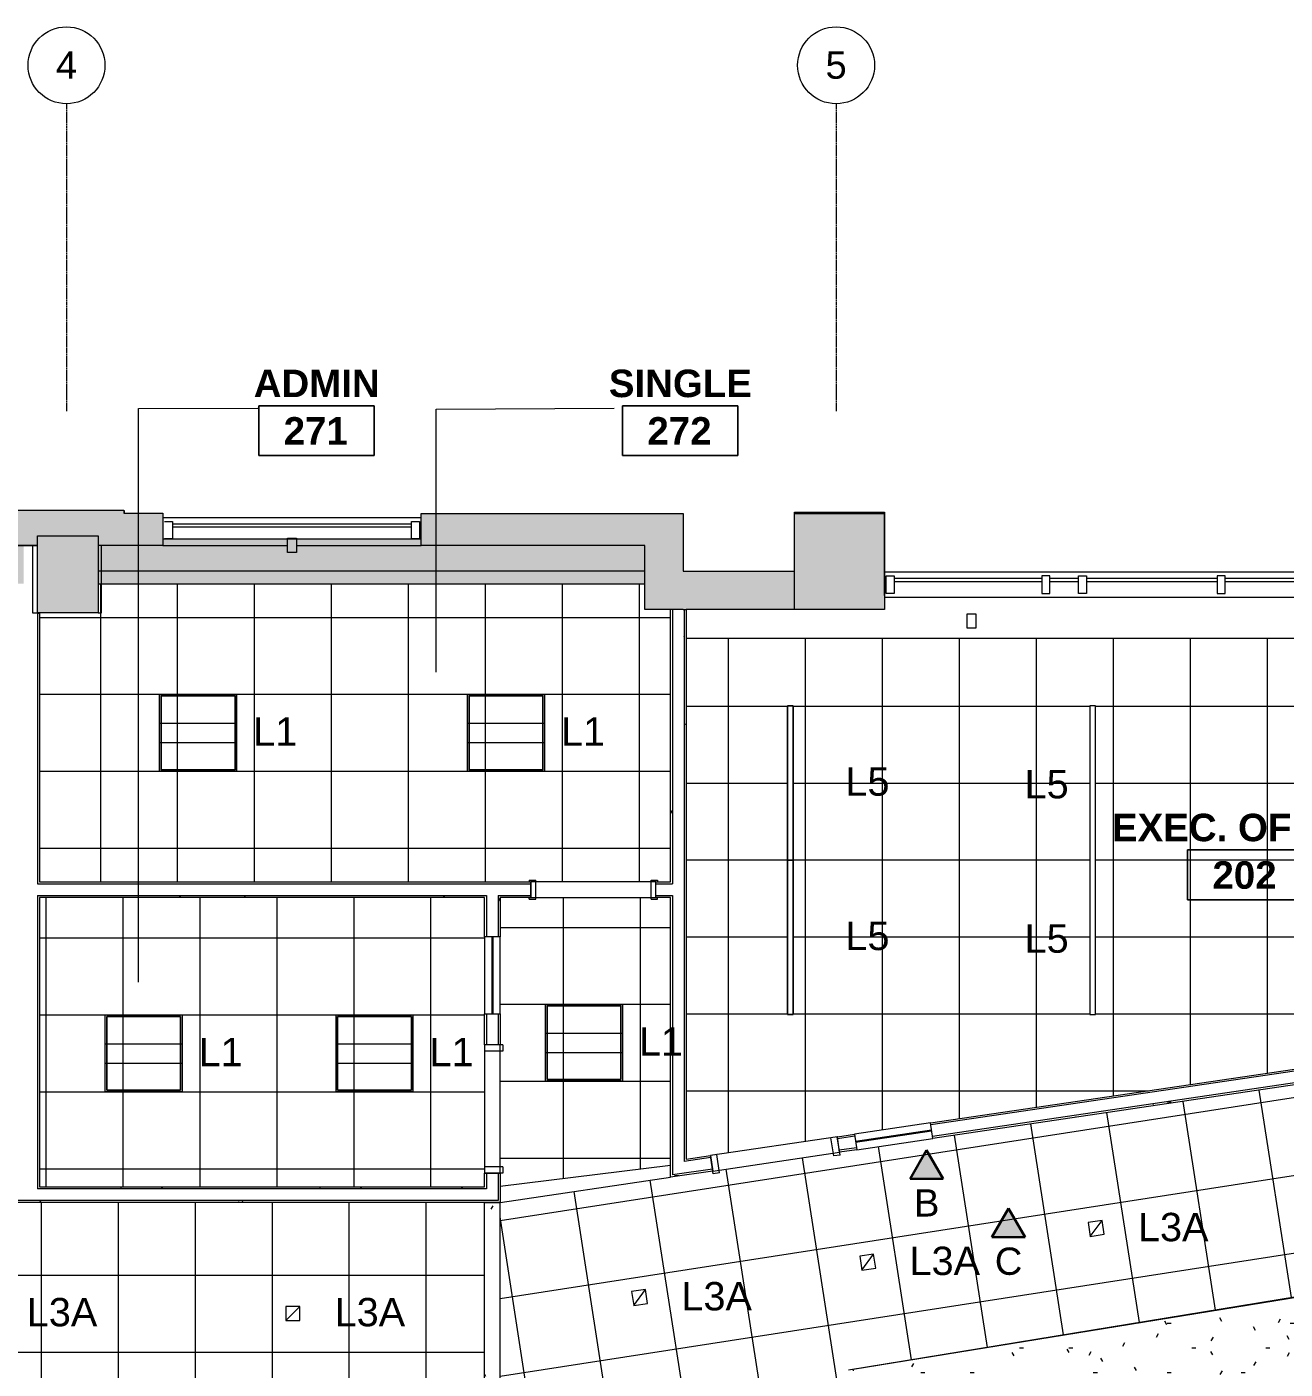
# Model space of a CAD drawing. Header units: inches. Extents: x -24 to 3083, y 122 to 13691.
# Drawn here: x 1387.8 to 1780.2, y 13272.1 to 13691 of the extents above; entities that cross this region are included whole.
import ezdxf

# ---------------------------------------------------------------- set-up
doc = ezdxf.new("R2010")
doc.units = ezdxf.units.IN
doc.header["$MEASUREMENT"] = 0
doc.linetypes.add('X2$0$Grid Line 1_2_', pattern=[0.875, 0.5, -0.125, 0.125, -0.125])
for name, color, linetype, lineweight in [('X2$0$A-ANNO-NOTE', 131, 'Continuous', 9), ('X2$0$A-AREA-IDEN', 2, 'Continuous', 9), ('X2$0$A-CLNG', 13, 'Continuous', 13), ('X2$0$A-CLNG-PATT', 13, 'Continuous', 13), ('X2$0$A-Cols-Extr', 7, 'Continuous', 9), ('X2$0$A-DETL-GENF', 92, 'Continuous', 9), ('X2$0$A-DOOR', 31, 'Continuous', 13), ('X2$0$A-DOOR-FRAM', 31, 'Continuous', 20), ('X2$0$A-GLAZ', 151, 'Continuous', 13), ('X2$0$A-WALL', 113, 'Continuous', 13), ('X2$0$A-Wall-Extr', 7, 'Continuous', 9), ('X2$0$A-WALL-PATT', 111, 'Continuous', 13), ('X2$0$E-ELEC-FIXT', 91, 'Continuous', 9), ('X2$0$E-LITE-EQPM', 33, 'Continuous', 9), ('X2$0$E-LITE-EQPM-IDEN', 33, 'Continuous', 9), ('X2$0$I-WALL', 2, 'Continuous', 9), ('X2$0$Plaza America_Tower 1_2nd Floor -REVIT_dwg', 8, 'Continuous', 9), ('X2$0$S-COLS', 52, 'Continuous', 13), ('X2$0$S-GRID', 1, 'Continuous', 9), ('X2$0$S-GRID-IDEN', 1, 'Continuous', 9)]:
    doc.layers.add(name, color=color, linetype=linetype, lineweight=lineweight)
doc.styles.add('X2$0$Arial_3', font='arial.ttf', dxfattribs={"height": 8.851796})
doc.styles.add('X2$0$Swis721 Lt BT', font='swissl.ttf', dxfattribs={"height": 8.514638})
doc.styles.add('X2$0$Swis721 Lt BT_B', font='', dxfattribs={"height": 8.583975})
doc.styles.get('X2$0$Swis721 Lt BT_B').set_extended_font_data('Swis721 Lt BT', bold=True)
pattern_1 = [(0, (0, 0), (30.72, 7.68), [1.267, -21.773, 1.267, -21.773, -122.88]), (0, (0, 0), (30.72, 7.68), [-46.08, 1.267, -44.813, 1.267, -21.773, -53.76]), (0, (0, 0), (30.72, 7.68), [-115.2, 1.267, -14.093, 1.267, -37.133]), (120, (11.52, 3.84), (-22.0110751, 22.7643004), [1.267, -21.773, 1.267, -21.773, -122.88]), (120, (11.52, 3.84), (-22.0110751, 22.7643004), [-46.08, 1.267, -44.813, 1.267, -21.773, -53.76]), (120, (11.52, 3.84), (-22.0110751, 22.7643004), [-115.2, 1.267, -14.093, 1.267, -37.133]), (240, (15.36, 19.2), (-8.7089249, -30.4443004), [1.267, -21.773, 1.267, -21.773, -122.88]), (240, (15.36, 19.2), (-8.7089249, -30.4443004), [-46.08, 1.267, -44.813, 1.267, -21.773, -53.76]), (240, (15.36, 19.2), (-8.7089249, -30.4443004), [-115.2, 1.267, -14.093, 1.267, -37.133])]
pattern_2 = [(0, (0, 0), (15.36, 3.84), [1.267, -10.253, 1.267, -10.253, -61.44]), (0, (0, 0), (15.36, 3.84), [-23.04, 1.267, -21.773, 1.267, -10.253, -26.88]), (0, (0, 0), (15.36, 3.84), [-57.6, 1.267, -6.413, 1.267, -17.933]), (120, (5.76, 1.92), (-11.00553755, 11.3821502), [1.267, -10.253, 1.267, -10.253, -61.44]), (120, (5.76, 1.92), (-11.00553755, 11.3821502), [-23.04, 1.267, -21.773, 1.267, -10.253, -26.88]), (120, (5.76, 1.92), (-11.00553755, 11.3821502), [-57.6, 1.267, -6.413, 1.267, -17.933]), (240, (7.68, 9.6), (-4.35446245, -15.2221502), [1.267, -10.253, 1.267, -10.253, -61.44]), (240, (7.68, 9.6), (-4.35446245, -15.2221502), [-23.04, 1.267, -21.773, 1.267, -10.253, -26.88]), (240, (7.68, 9.6), (-4.35446245, -15.2221502), [-57.6, 1.267, -6.413, 1.267, -17.933])]

# ---------------------------------------------------------------- blocks, each defined once
blk = doc.blocks.new('X2$0$PS - Duplex - Duplex-4172790-FIRST FLOOR')
at = {"layer": 'X2$0$E-ELEC-FIXT'}
for p, q in [((1.375, 2.25), (-1.375, 2.25)), ((-1.375, 2.25), (-1.375, -2.25)), ((1.375, -2.25), (1.375, 2.25)), ((-1.375, -2.25), (1.375, -2.25))]:
    blk.add_line(p, q, dxfattribs=at)
blk = doc.blocks.new('X2$0$Plaza America_Tower 1_2nd Floor -REVIT_dwg-5250115-FIRST FLOOR')
at = {"layer": 'X2$0$A-Cols-Extr', "color": 253, "flags": 128}
for points in [[(26331.16, 13529.17), (26331.16, 13508.11), (26332.64, 13508.11)], [(26351.64, 13508.11), (26352.64, 13508.11), (26352.64, 13529.17)]]:
    blk.add_lwpolyline(points, dxfattribs=at)
at = {"layer": 'X2$0$A-GLAZ', "color": 253, "lineweight": 9}
for p, q in [((26371.82, 13537.91), (26452.31, 13537.91)), ((26374.82, 13535.91), (26449.32, 13535.91)), ((26374.82, 13534.91), (26449.32, 13534.91)), ((26371.82, 13529.16), (26410.69, 13529.16)), ((26413.44, 13529.16), (26452.31, 13529.16)), ((26596.82, 13520.91), (26806.81, 13520.91)), ((26599.81, 13518.91), (26645.87, 13518.91)), ((26599.81, 13517.91), (26645.87, 13517.91)), ((26648.37, 13518.91), (26657.31, 13518.91)), ((26648.37, 13517.91), (26657.31, 13517.91)), ((26659.81, 13518.91), (26700.56, 13518.91)), ((26659.81, 13517.91), (26700.56, 13517.91)), ((26703.06, 13518.91), (26749.12, 13518.91)), ((26703.06, 13517.91), (26749.12, 13517.91)), ((26806.81, 13512.91), (26596.81, 13512.91))]:
    blk.add_line(p, q, dxfattribs=at)
at = {"layer": 'X2$0$A-GLAZ', "color": 253, "lineweight": 9, "flags": 128}
blk.add_lwpolyline([(26372.32, 13536.66), (26374.82, 13536.66), (26374.82, 13531.16), (26372.32, 13531.16)], dxfattribs=at)
for points in [[(26451.82, 13536.66), (26451.82, 13531.16), (26449.32, 13531.16), (26449.32, 13536.66)], [(26599.81, 13514.16), (26597.31, 13514.16), (26597.31, 13519.66), (26599.81, 13519.66)], [(26648.37, 13519.66), (26645.87, 13519.66), (26645.87, 13514.16), (26648.37, 13514.16)], [(26659.81, 13514.16), (26657.31, 13514.16), (26657.31, 13519.66), (26659.81, 13519.66)], [(26703.06, 13514.16), (26703.06, 13519.66), (26700.56, 13519.66), (26700.56, 13514.16)]]:
    blk.add_lwpolyline(points, close=True, dxfattribs=at)
at = {"layer": 'X2$0$A-Wall-Extr', "color": 253}
for p, q in [((26596.82, 13513.54), (26596.82, 13539.54)), ((26311.82, 13529.16), (26331.16, 13529.16)), ((26371.82, 13529.16), (26352.64, 13529.16)), ((26596.82, 13520.91), (26596.82, 13509.16))]:
    blk.add_line(p, q, dxfattribs=at)
at = {"layer": 'X2$0$A-Wall-Extr', "color": 253, "flags": 128}
for points in [[(26359.82, 13539.17), (26359.82, 13539.91), (26359.66, 13539.91)], [(26568.81, 13539.16), (26568.81, 13539.54), (26596.81, 13539.54), (26596.81, 13539.16)]]:
    blk.add_lwpolyline(points, dxfattribs=at)
blk = doc.blocks.new('X2$0$Frameless opening with glazing - 24_ x 96_-4909854-FIRST FLOOR')
at = {"layer": 'X2$0$A-GLAZ', "lineweight": 30}
blk.add_line((-13.5, 0.0625), (10.5, 0.0625), dxfattribs=at)
blk = doc.blocks.new('X2$0$Single Flush - OTJ_SOLIDFLUSH_ALUM-4896364-FIRST FLOOR')
at = {"layer": 'X2$0$A-DOOR-FRAM'}
for p, q in [((-20, 3.3125), (-20, -2.4375)), ((-20, 3.3125), (-18, 3.3125)), ((-18, 3.3125), (-18, -2.4375)), ((18.000004, 3.3125), (18.000004, -2.4375)), ((18.000004, 3.3125), (20.000004, 3.3125)), ((20.000004, 3.3125), (20.000004, -2.4375)), ((-20, -2.4375), (-18, -2.4375)), ((18.000004, -2.4375), (20.000004, -2.4375))]:
    blk.add_line(p, q, dxfattribs=at)
blk = doc.blocks.new('X2$0$Single Flush - OTJ_SOLIDFLUSH_ALUM-4900275-FIRST FLOOR')
at = {"layer": 'X2$0$A-DOOR-FRAM'}
for p, q in [((-20, 3.3125), (-20, -2.4375)), ((-20, 3.3125), (-18, 3.3125)), ((-18, 3.3125), (-18, -2.4375)), ((18.000004, 3.3125), (18.000004, -2.4375)), ((18.000004, 3.3125), (20.000004, 3.3125)), ((20.000004, 3.3125), (20.000004, -2.4375)), ((-20, -2.4375), (-18, -2.4375)), ((18.000004, -2.4375), (20.000004, -2.4375))]:
    blk.add_line(p, q, dxfattribs=at)
blk = doc.blocks.new('X2$0$Double Flush w-Skinny Lite - Int-N-LDMF-36_ x 84_-4914590-FIRST FLOOR')
at = {"layer": 'X2$0$A-DOOR-FRAM'}
for p, q in [((-20, 2.9375), (-18, 2.9375)), ((-20, 2.9375), (-20, 2.4375)), ((-20, 2.4375), (-19.5, 2.4375)), ((-19.5, -2.4375), (-19.5, 2.4375)), ((-18, -2.9375), (-18, 2.9375)), ((18.000004, -2.9375), (18.000004, 2.9375)), ((18.000004, 2.9375), (20.000004, 2.9375)), ((19.500004, 2.4375), (20.000004, 2.4375)), ((19.500004, -2.4375), (19.500004, 2.4375)), ((20.000004, 2.9375), (20.000004, 2.4375)), ((-20, -2.4375), (-19.5, -2.4375)), ((-20, -2.9375), (-20, -2.4375)), ((-20, -2.9375), (-18, -2.9375)), ((18.000004, -2.9375), (20.000004, -2.9375)), ((19.500004, -2.4375), (20.000004, -2.4375)), ((20.000004, -2.9375), (20.000004, -2.4375))]:
    blk.add_line(p, q, dxfattribs=at)
blk = doc.blocks.new('X2$0$Lighting-Recessed-Axis-Sculpt - SCR-B4-300-80-35-F-4-4930933-FIRST FLOOR')
at = {"layer": 'X2$0$A-DETL-GENF'}
for p, q in [((-24.085, -0.875), (-24.085, 0.875)), ((-24.085, 0.875), (24.085, 0.875)), ((24.085, 0.875), (-24.085, 0.875)), ((-24.085, 0.875), (-24.085, -0.875)), ((24.085, 0.875), (24.085, -0.875)), ((24.085, -0.875), (24.085, 0.875)), ((24.085, -0.875), (-24.085, -0.875)), ((-24.085, -0.875), (24.085, -0.875))]:
    blk.add_line(p, q, dxfattribs=at)
blk = doc.blocks.new('X2$0$L-Ceiling Light - Linear Box - 2_x2_-4960925-FIRST FLOOR')
at = {"layer": 'X2$0$E-LITE-EQPM'}
for p, q in [((-12, -12), (-12, 12)), ((-12, 12), (12, 12)), ((-12, -12), (-12, 12)), ((-12, 12), (12, 12)), ((-11.5, -11.5), (-11.5, 11.5)), ((-11.5, 11.5), (11.5, 11.5)), ((11.5, 11.5), (-11.5, 11.5)), ((-11.5, 11.5), (-11.5, -11.5)), ((11.5, 11.5), (11.5, -11.5)), ((11.5, -11.5), (11.5, 11.5)), ((12, 12), (12, -12)), ((12, 12), (12, -12)), ((-12, 3), (12, 3)), ((-12, -3), (12, -3)), ((12, -12), (-12, -12)), ((12, -12), (-12, -12)), ((11.5, -11.5), (-11.5, -11.5)), ((-11.5, -11.5), (11.5, -11.5))]:
    blk.add_line(p, q, dxfattribs=at)
blk = doc.blocks.new('X2$0$Concrete-Rectangular-Column - 19 X 24-5195709-FIRST FLOOR')
at = {"layer": 'X2$0$S-COLS', "lineweight": 9}
blk.add_hatch(color=7, dxfattribs=at).paths.add_polyline_path([(-5.74, -12), (9.5, -12), (9.5, 12), (-9.5, 12), (-9.5, -12)], flags=0)
at = {"layer": 'X2$0$S-COLS', "color": 8, "lineweight": 20}
for p, q in [((-9.5, 12), (9.5, 12)), ((-9.5, -12), (-9.5, 12)), ((9.5, 12), (9.5, -12)), ((9.5, -12), (-9.5, -12))]:
    blk.add_line(p, q, dxfattribs=at)
blk = doc.blocks.new('X2$0$Concrete-Rectangular-Column - 28 X 36-5114309-FIRST FLOOR')
at = {"layer": 'X2$0$S-COLS', "lineweight": 9}
blk.add_hatch(color=7, dxfattribs=at).paths.add_polyline_path([(14, -15), (14, 15), (-14, 15), (-14, -15)], flags=0)
at = {"layer": 'X2$0$S-COLS', "color": 8, "lineweight": 20}
for p, q in [((-14, 15), (14, 15)), ((-14, -15), (-14, 15)), ((14, 15), (14, -15)), ((14, -15), (-14, -15))]:
    blk.add_line(p, q, dxfattribs=at)
blk = doc.blocks.new('X2$0$Frameless opening with glazing - 24_ x 96_-4900874-FIRST FLOOR')
at = {"layer": 'X2$0$A-GLAZ', "lineweight": 30}
blk.add_line((-13.5, 0.0625), (10.5, 0.0625), dxfattribs=at)
blk = doc.blocks.new('X2$0$L-Recessed Square Downlight - 4_  black trim-5264487-FIRST FLOOR')
at = {"layer": 'X2$0$E-LITE-EQPM'}
for p, q in [((-2.1875, -2.1875), (-2.1875, 2.1875)), ((-2.1875, 2.1875), (2.1875, 2.1875)), ((-2.1875, 2.1875), (2.1875, -2.1875)), ((2.1875, 2.1875), (2.1875, -2.1875)), ((2.1875, -2.1875), (-2.1875, -2.1875))]:
    blk.add_line(p, q, dxfattribs=at)
blk = doc.blocks.new('X2$0$Grid - Grid Head - Circle-50561-FIRST FLOOR')
at = {"layer": 'X2$0$S-GRID-IDEN'}
blk.add_circle((0, 0), 0.125, dxfattribs=at)
blk = doc.blocks.new('X2$0$Room Tag - Room Name and Number-3379422-FIRST FLOOR')
at = {"layer": 'X2$0$A-AREA-IDEN'}
for p, q in [((-0.1881, -0.1636), (-0.1881, -0.0018)), ((-0.1881, -0.0018), (0.1869, -0.0018)), ((0.1869, -0.0018), (-0.1881, -0.0018)), ((-0.1881, -0.0018), (-0.1881, -0.1636)), ((0.1869, -0.0018), (0.1869, -0.1636)), ((0.1869, -0.1636), (0.1869, -0.0018)), ((0.1869, -0.1636), (-0.1881, -0.1636)), ((-0.1881, -0.1636), (0.1869, -0.1636))]:
    blk.add_line(p, q, dxfattribs=at)
blk = doc.blocks.new('X2')
at = {"layer": 'X2$0$A-ANNO-NOTE'}
for points in [[(26604.83, 13331.5), (26609.97, 13340.44), (26615.14, 13331.52)], [(26630.35, 13313.3), (26635.5, 13322.24), (26640.66, 13313.31)]]:
    blk.add_hatch(color=256, dxfattribs=at).paths.add_polyline_path(points, flags=0)
at = {"layer": 'X2$0$A-CLNG-PATT'}
h = blk.add_hatch(dxfattribs=at)
h.set_pattern_fill('FP2_63', color=256, style=0, pattern_type=2)
h.set_pattern_definition(pattern_2)
h.paths.add_polyline_path([(25516.23, 12516.67), (25519.32, 12516.67), (25519.32, 12633.17), (25509.32, 12633.17), (25509.32, 12552.83), (25511.32, 12552.83), (25511.32, 12516.67), (25515.32, 12516.67)], flags=0)
h.paths.add_polyline_path([(25517.7, 12638.04), (25519.32, 12638.04), (25519.32, 12659.67), (25511.32, 12659.67), (25511.32, 12638.04), (25512.79, 12638.04)], flags=0)
h.paths.add_polyline_path([(25519.32, 12683.92), (25519.32, 12819.17), (25511.32, 12819.17), (25511.32, 12791.67), (25509.32, 12791.67), (25509.32, 12711.33), (25511.32, 12711.33), (25511.35, 12683.92)], flags=0)
h.paths.add_polyline_path([(25511.32, 12824.04), (25519.32, 12824.04), (25519.32, 12959.92), (25511.57, 12959.92), (25511.57, 12932.67), (25509.32, 12932.67), (25509.32, 12853.17), (25511.32, 12853.17), (25511.32, 12841.01)], flags=0)
h.paths.add_polyline_path([(25511.66, 12983.92), (25519.32, 12983.92), (25519.32, 13090.98), (25511.32, 13090.98), (25511.32, 13090.17), (25509.32, 13090.17), (25509.32, 13011.17), (25511.57, 13011.17), (25511.57, 12983.92)], flags=0)
h.paths.add_polyline_path([(27892.05, 12992.42), (27892.05, 13011.17), (27894.3, 13011.17), (27894.3, 13091.67), (27892.32, 13091.67), (27892.32, 13151.67), (27894.3, 13151.67), (27894.3, 13232.1), (27892.3, 13232.1), (27892.29, 13232.17), (27892.05, 13232.17), (27892.05, 13278.35), (27887.82, 13278.35), (27887.82, 13096.69), (27892.22, 13096.69), (27892.22, 13091.81), (27887.82, 13091.81), (27887.82, 13091.42), (27884.3, 13091.42), (27884.3, 12992.42)], flags=0)
h.paths.add_polyline_path([(25511.32, 13095.86), (25519.32, 13095.86), (25519.32, 13257.86), (25511.32, 13257.86), (25511.31, 13231.92), (25509.31, 13231.92), (25509.31, 13151.67), (25511.32, 13151.67), (25511.32, 13103.67)], flags=0)
h.paths.add_polyline_path([(25516.56, 13262.73), (25519.32, 13262.73), (25519.32, 13278.92), (25511.32, 13278.92), (25511.32, 13262.73)], flags=0)
h.paths.add_polyline_path([(25512, 13312.42), (25519.32, 13312.42), (25519.32, 13497.18), (25511.66, 13497.18), (25511.66, 13489.91), (25509.32, 13489.91), (25509.32, 13349.17), (25511.32, 13349.17), (25511.32, 13312.42)], flags=0)
h.paths.add_polyline_path([(27891.31, 13312.42), (27892.05, 13312.42), (27892.05, 13324.8), (27884.05, 13324.8), (27884.05, 13312.42), (27887.82, 13312.42)], flags=0)
h.paths.add_polyline_path([(27884.05, 13329.68), (27892.05, 13329.68), (27892.05, 13349.17), (27894.3, 13349.17), (27894.3, 13493.82), (27892.31, 13493.82), (27892.31, 13501.82), (27884.05, 13501.82), (27884.05, 13337.17)], flags=0)
h.paths.add_polyline_path([(27052.47, 13520.67), (27052.47, 13529.17), (27031.81, 13529.17), (27031.81, 13531.16), (26951.31, 13531.16), (26951.31, 13528.91), (26942.99, 13528.91), (26942.99, 13520.67), (27032.56, 13520.67)], flags=0)
h.paths.add_polyline_path([(26938.12, 13520.67), (26938.12, 13528.91), (26932.47, 13528.91), (26932.47, 13520.67)], flags=0)
h.paths.add_polyline_path([(27072.47, 13521.17), (27189.84, 13521.17), (27189.84, 13531.12), (27091.81, 13531.12), (27091.81, 13529.17), (27071.47, 13529.17), (27071.47, 13521.17)], flags=0)
h.paths.add_polyline_path([(27863.08, 13521.17), (27863.08, 13529.17), (27857.06, 13529.17), (27857.06, 13531.16), (27712.31, 13531.16), (27712.31, 13529.17), (27652.31, 13529.17), (27652.31, 13531.16), (27569.42, 13531.16), (27569.42, 13529.17), (27551.47, 13529.17), (27551.47, 13521.17), (27669.59, 13521.17), (27669.59, 13529.16), (27674.47, 13529.16), (27674.47, 13521.17), (27727.85, 13521.17)], flags=0)
h.paths.add_polyline_path([(27315.49, 13521.17), (27326.99, 13521.17), (27326.99, 13529.16), (27315.49, 13529.16)], flags=0)
h.paths.add_polyline_path([(27206.38, 13521.17), (27290.99, 13521.17), (27290.99, 13529.16), (27271.81, 13529.17), (27271.81, 13531.12), (27194.72, 13531.12), (27194.72, 13521.17)], flags=0)
h.paths.add_polyline_path([(27331.86, 13521.17), (27479.37, 13521.17), (27479.37, 13530.55), (27484.24, 13530.55), (27484.24, 13521.17), (27532.47, 13521.17), (27532.47, 13529.16), (27511.81, 13529.17), (27511.81, 13531.16), (27331.86, 13531.16), (27331.86, 13521.84)], flags=0)
h.paths.add_polyline_path([(26522.06, 13521.17), (26522.06, 13529.16), (26452.31, 13529.17), (26452.31, 13531.16), (26371.82, 13531.16), (26371.82, 13529.17), (26351.64, 13529.17), (26351.64, 13521.17), (26512.46, 13521.17)], flags=0)
h.paths.add_polyline_path([(26311.82, 13521.17), (26328.39, 13521.17), (26328.39, 13529.16), (26311.82, 13529.17), (26311.82, 13531.16), (26131.82, 13531.16), (26131.82, 13529.17), (26111.64, 13529.17), (26111.64, 13521.17), (26163.45, 13521.17)], flags=0)
h.paths.add_polyline_path([(25641.98, 13521.17), (25692.32, 13521.17), (25692.32, 13531.17), (25547.57, 13531.17), (25547.57, 13529.17), (25540.29, 13529.17), (25540.29, 13521.17)], flags=0)
h.paths.add_polyline_path([(25697.19, 13521.17), (25852.3, 13521.17), (25852.3, 13529.17), (25831.82, 13529.17), (25831.82, 13531.16), (25752.32, 13531.16), (25752.32, 13529.17), (25697.19, 13529.17), (25697.19, 13528.92)], flags=0)
h.paths.add_polyline_path([(25871.3, 13521.17), (25990.13, 13521.17), (25990.13, 13531.16), (25891.82, 13531.16), (25891.82, 13529.17), (25871.3, 13529.17), (25871.3, 13528.94)], flags=0)
h.paths.add_polyline_path([(25995.01, 13521.17), (26092.64, 13521.17), (26092.64, 13529.17), (26071.82, 13529.17), (26071.82, 13531.16), (25995.01, 13531.16), (25995.01, 13526.1)], flags=0)
h.paths.add_polyline_path([(25547.57, 13529.17), (25547.57, 13529.17), (25641.98, 13529.17)], flags=0)
h = blk.add_hatch(dxfattribs=at)
h.set_pattern_fill('FP2_63', color=256, style=0, pattern_type=2)
h.set_pattern_definition(pattern_2)
h.paths.add_polyline_path([(25515.32, 12512.67), (25523.32, 12512.67), (25523.32, 12633.17), (25519.32, 12633.17), (25519.32, 12516.67), (25511.32, 12516.67), (25511.32, 12512.67)], flags=0)
h.paths.add_polyline_path([(25519.32, 12638.04), (25523.32, 12638.04), (25523.32, 12659.67), (25519.32, 12659.67)], flags=0)
h.paths.add_polyline_path([(25523.32, 12983.92), (25523.32, 13090.98), (25519.32, 13090.98), (25519.32, 12983.92)], flags=0)
h.paths.add_polyline_path([(27880.3, 12992.42), (27884.3, 12992.42), (27884.3, 13091.42), (27880.3, 13091.42), (27880.3, 13030.43)], flags=0)
h.paths.add_polyline_path([(25519.32, 13095.86), (25523.32, 13095.86), (25523.32, 13257.86), (25519.32, 13257.86), (25519.32, 13148.41)], flags=0)
h.paths.add_polyline_path([(25523.32, 13262.73), (25523.32, 13278.92), (25519.32, 13278.92), (25519.32, 13262.73), (25523.1, 13262.73)], flags=0)
h.paths.add_polyline_path([(25523.32, 13312.42), (25523.32, 13497.18), (25519.32, 13497.18), (25519.32, 13312.42)], flags=0)
h.paths.add_polyline_path([(27884.05, 13312.42), (27884.05, 13324.8), (27880.05, 13324.8), (27880.05, 13312.42)], flags=0)
h.paths.add_polyline_path([(27880.42, 13329.68), (27884.05, 13329.68), (27884.05, 13501.82), (27880.05, 13501.82), (27880.05, 13329.68)], flags=0)
h.paths.add_polyline_path([(27032.56, 13517.17), (27052.47, 13517.17), (27052.47, 13520.67), (26942.99, 13520.67), (26942.99, 13517.17), (27031.81, 13517.17)], flags=0)
h.paths.add_polyline_path([(27479.37, 13517.17), (27479.37, 13521.17), (27331.86, 13521.17), (27331.86, 13517.17), (27380.2, 13517.17)], flags=0)
h.paths.add_polyline_path([(27072.47, 13517.17), (27189.84, 13517.17), (27189.84, 13521.17), (27071.47, 13521.17), (27071.47, 13517.17)], flags=0)
h.paths.add_polyline_path([(27674.47, 13517.17), (27863.08, 13517.17), (27863.08, 13521.17), (27674.47, 13521.17), (27674.47, 13518.75)], flags=0)
h.paths.add_polyline_path([(27515.12, 13517.17), (27532.47, 13517.17), (27532.47, 13521.17), (27484.24, 13521.17), (27484.24, 13517.17), (27511.81, 13517.17)], flags=0)
h.paths.add_polyline_path([(26932.47, 13517.17), (26938.12, 13517.17), (26938.12, 13520.67), (26932.47, 13520.67), (26932.47, 13528.91), (26928.47, 13528.91), (26928.47, 13517.17)], flags=0)
h.paths.add_polyline_path([(27194.72, 13517.17), (27290.99, 13517.17), (27290.99, 13521.17), (27194.72, 13521.17), (27194.72, 13519.41)], flags=0)
h.paths.add_polyline_path([(27551.47, 13517.17), (27669.59, 13517.17), (27669.59, 13521.17), (27551.47, 13521.17)], flags=0)
h.paths.add_polyline_path([(27326.99, 13517.17), (27326.99, 13521.17), (27315.49, 13521.17), (27315.49, 13517.17)], flags=0)
h.paths.add_polyline_path([(26328.39, 13517.17), (26328.39, 13521.17), (26111.64, 13521.17), (26111.64, 13517.17), (26311.82, 13517.17)], flags=0)
h.paths.add_polyline_path([(26522.06, 13517.17), (26522.06, 13521.17), (26351.64, 13521.17), (26351.64, 13517.17), (26452.31, 13517.17)], flags=0)
h.paths.add_polyline_path([(25692.32, 13517.17), (25692.32, 13521.17), (25540.29, 13521.17), (25540.29, 13517.17), (25641.98, 13517.17)], flags=0)
h.paths.add_polyline_path([(25697.19, 13517.17), (25852.3, 13517.17), (25852.3, 13521.17), (25697.19, 13521.17), (25697.19, 13519.16)], flags=0)
h.paths.add_polyline_path([(25990.13, 13517.17), (25990.13, 13521.17), (25871.3, 13521.17), (25871.3, 13517.17), (25989.63, 13517.17)], flags=0)
h.paths.add_polyline_path([(26071.82, 13517.17), (26092.64, 13517.17), (26092.64, 13521.17), (25995.01, 13521.17), (25995.01, 13517.17)], flags=0)
h = blk.add_hatch(dxfattribs=at)
h.set_pattern_fill('FP2_40', color=256, style=0, pattern_type=2)
h.set_pattern_definition([(0, (26442.778, 13458.67), (0, -24), []), (270, (26442.778, 13458.67), (-24, -1e-15), [])])
h.paths.add_polyline_path([(26525.56, 13424.17), (26530.06, 13424.17), (26530.06, 13509.16), (26522.06, 13509.16), (26522.06, 13517.17), (26351.64, 13517.17), (26351.64, 13508.11), (26333.27, 13508.11), (26333.27, 13424.17), (26511.09, 13424.17)], flags=0)
h = blk.add_hatch(dxfattribs=at)
h.set_pattern_fill('FP2_41', color=256, style=0, pattern_type=2)
h.set_pattern_definition([(180, (26710.606, 13430.992), (3e-15, 24), []), (90, (26710.606, 13430.992), (24, -1e-15), [])])
h.paths.add_polyline_path([(26534.93, 13337.63), (26806.43, 13377.86), (26806.43, 13500.17), (26534.93, 13500.17), (26534.93, 13338.14)], flags=0)
h.paths.add_polyline_path([(26660.86, 13382.8), (26660.86, 13479.14), (26662.61, 13479.14), (26662.61, 13382.8)], flags=0)
h.paths.add_polyline_path([(26756.86, 13382.8), (26756.86, 13479.14), (26758.61, 13479.14), (26758.61, 13382.8)], flags=0)
h.paths.add_polyline_path([(26568.36, 13382.8), (26566.61, 13382.8), (26566.61, 13479.14), (26568.36, 13479.14), (26568.36, 13384.36)], flags=0)
h = blk.add_hatch(dxfattribs=at)
h.set_pattern_fill('FP2_3', color=256, style=0, pattern_type=2)
h.set_pattern_definition([(0, (26401.778, 13382.645), (0, -24), []), (270, (26401.778, 13382.645), (-24, -1e-15), [])])
h.paths.add_polyline_path([(26337.27, 13328.99), (26472.06, 13328.99), (26472.06, 13419.29), (26333.27, 13419.29), (26333.27, 13328.99)], flags=0)
h = blk.add_hatch(dxfattribs=at)
h.set_pattern_fill('FP2_60', color=256, style=0, pattern_type=2)
h.set_pattern_definition([(90, (26515.097, 13361.952), (24, -1e-15), []), (0, (26515.097, 13361.952), (0, -24), [])])
h.paths.add_polyline_path([(26476.93, 13329.15), (26530.06, 13335.7), (26530.06, 13419.29), (26476.93, 13419.29), (26476.93, 13333.3)], flags=0)
h = blk.add_hatch(dxfattribs=at)
h.set_pattern_fill('FP2_75', color=256, style=0, pattern_type=2)
h.set_pattern_definition([(8.816, (26623.168, 13323.52), (3.6783, -23.7165), []), (278.816, (26623.168, 13323.52), (-23.7165, -3.6783), [])])
h.paths.add_polyline_path([(26480.49, 13231.35), (26589.38, 13247.48), (26585.61, 13271.78), (26763.6, 13300.99), (26773.93, 13300.99), (26773.93, 13368.12), (26476.93, 13324.11), (26476.93, 13255.48), (26480.49, 13255.48), (26480.49, 13232.2)], flags=0)
h = blk.add_hatch(dxfattribs=at)
h.set_pattern_fill('FP2_73', color=256, style=0, pattern_type=2)
h.set_pattern_definition([(0, (26592.307, 13061.43), (0, -24), []), (270, (26592.307, 13061.43), (-24, -1e-15), [])])
h.paths.add_polyline_path([(25723.63, 12447.98), (25768.07, 12447.98), (25768.07, 13255.29), (26343.35, 13255.29), (26343.35, 13255.48), (26472.06, 13255.48), (26472.06, 13324.11), (25712.26, 13324.11), (25712.26, 12447.98)], flags=0)
h = blk.add_hatch(dxfattribs=at)
h.set_pattern_fill('FP2_1', color=256, style=0, pattern_type=2)
h.set_pattern_definition(pattern_1)
h.paths.add_polyline_path([(26476.93, 13255.48), (26476.93, 13324.11), (26472.06, 13324.11), (26472.06, 13255.48), (26476.24, 13255.48)], flags=0)
h = blk.add_hatch(dxfattribs=at)
h.set_pattern_fill('FP2_30', color=256, style=0, pattern_type=2)
h.set_pattern_definition(pattern_1)
h.paths.add_polyline_path([(26600.56, 13207.2), (26605.13, 13207.91), (26605.14, 13207.84), (26650.75, 13214.6), (26645.51, 13249.96), (26646.87, 13250.16), (26652.15, 13214.8), (26720.73, 13224.97), (26715.49, 13260.33), (26716.85, 13260.53), (26722.13, 13225.17), (26763.6, 13231.32), (26763.6, 13300.84), (26672.45, 13286.03), (26587.08, 13271.98), (26587.15, 13271.56), (26590.5, 13272.08), (26600.45, 13207.91)], flags=0)
at = {"layer": 'X2$0$A-WALL-PATT', "lineweight": 9}
for points in [[(26359.66, 13529.17), (26359.66, 13540.17), (26323.82, 13540.17), (26323.82, 13529.17), (26332.64, 13529.17), (26332.64, 13532.11), (26351.64, 13532.11), (26351.64, 13529.17)], [(26359.66, 13529.17), (26371.82, 13529.17), (26371.82, 13539.17), (26359.66, 13539.16), (26359.66, 13531.16)], [(26522.06, 13529.16), (26522.06, 13539.16), (26452.31, 13539.16), (26452.35, 13529.16)], [(26522.06, 13509.16), (26534.06, 13509.16), (26534.06, 13539.16), (26522.06, 13539.16), (26522.06, 13517.17)], [(26534.93, 13509.16), (26568.81, 13509.16), (26568.81, 13521.16), (26534.06, 13521.16), (26534.06, 13509.16), (26534.31, 13509.16)]]:
    blk.add_hatch(color=7, dxfattribs=at).paths.add_polyline_path(points, flags=0)
h = blk.add_hatch(dxfattribs=at)
h.set_pattern_fill('FP2_1', color=256, style=0, pattern_type=2)
h.set_pattern_definition(pattern_1)
h.paths.add_polyline_path([(26530.06, 13332.61), (26530.68, 13332.71), (26530.68, 13419.92), (26530.06, 13419.92), (26530.06, 13332.65)], flags=0)
h.paths.add_polyline_path([(26530.12, 13423.54), (26530.68, 13423.54), (26530.68, 13509.16), (26530.06, 13509.16), (26530.06, 13423.54)], flags=0)
h = blk.add_hatch(dxfattribs=at)
h.set_pattern_fill('FP2_1', color=256, style=0, pattern_type=2)
h.set_pattern_definition(pattern_1)
h.paths.add_polyline_path([(26534.31, 13337.54), (26534.93, 13337.63), (26534.93, 13509.16), (26534.31, 13509.16), (26534.31, 13337.63)], flags=0)
h = blk.add_hatch(dxfattribs=at)
h.set_pattern_fill('FP2_1', color=256, style=0, pattern_type=2)
h.set_pattern_definition(pattern_1)
h.paths.add_polyline_path([(26424.18, 13423.54), (26476.06, 13423.54), (26476.06, 13424.17), (26333.27, 13424.17), (26333.27, 13423.54), (26351.64, 13423.54)], flags=0)
h = blk.add_hatch(dxfattribs=at)
h.set_pattern_fill('FP2_1', color=256, style=0, pattern_type=2)
h.set_pattern_definition(pattern_1)
h.paths.add_polyline_path([(26333.27, 13419.29), (26472.68, 13419.29), (26472.68, 13419.92), (26333.27, 13419.92)], flags=0)
h = blk.add_hatch(dxfattribs=at)
h.set_pattern_fill('FP2_1', color=256, style=0, pattern_type=2)
h.set_pattern_definition(pattern_1)
h.paths.add_polyline_path([(26476.93, 13324.11), (26476.93, 13333.3), (26476.31, 13333.3), (26476.31, 13324.11)], flags=0)
h.paths.add_polyline_path([(26476.93, 13373.3), (26476.93, 13382.99), (26476.31, 13382.99), (26476.31, 13373.3)], flags=0)
h.paths.add_polyline_path([(26476.31, 13406.99), (26476.93, 13406.99), (26476.93, 13419.29), (26476.31, 13419.29)], flags=0)
h = blk.add_hatch(dxfattribs=at)
h.set_pattern_fill('FP2_1', color=256, style=0, pattern_type=2)
h.set_pattern_definition(pattern_1)
h.paths.add_polyline_path([(26534.31, 13336.91), (26542.64, 13338.14), (26542.55, 13338.76), (26534.31, 13337.54), (26534.31, 13337)], flags=0)
h.paths.add_polyline_path([(26582.21, 13344.01), (26587.53, 13344.79), (26587.44, 13345.41), (26582.12, 13344.62)], flags=0)
h.paths.add_polyline_path([(26611.27, 13348.31), (26806.43, 13377.23), (26806.43, 13377.86), (26611.18, 13348.93)], flags=0)
h = blk.add_hatch(dxfattribs=at)
h.set_pattern_fill('FP2_1', color=256, style=0, pattern_type=2)
h.set_pattern_definition(pattern_1)
h.paths.add_polyline_path([(26530.06, 13331.98), (26543.26, 13333.94), (26543.17, 13334.56), (26530.06, 13332.61)], flags=0)
h.paths.add_polyline_path([(26582.83, 13339.8), (26588.16, 13340.59), (26588.06, 13341.21), (26582.74, 13340.42)], flags=0)
h.paths.add_polyline_path([(26611.9, 13344.11), (26774.56, 13368.21), (26774.56, 13368.84), (26611.8, 13344.73)], flags=0)
h.paths.add_polyline_path([(26778.18, 13368.74), (26806.43, 13372.93), (26806.43, 13373.56), (26778.18, 13369.38), (26778.18, 13368.84)], flags=0)
h = blk.add_hatch(dxfattribs=at)
h.set_pattern_fill('FP2_1', color=256, style=0, pattern_type=2)
h.set_pattern_definition(pattern_1)
h.paths.add_polyline_path([(26333.27, 13328.36), (26472.06, 13328.36), (26472.06, 13328.99), (26333.27, 13328.99)], flags=0)
h = blk.add_hatch(dxfattribs=at)
h.set_pattern_fill('FP2_1', color=256, style=0, pattern_type=2)
h.set_pattern_definition(pattern_1)
h.paths.add_polyline_path([(26328.39, 13324.11), (26332.64, 13324.11), (26332.64, 13324.74), (26322.62, 13324.74), (26322.62, 13324.11)], flags=0)
h.paths.add_polyline_path([(25711.63, 13324.11), (25788.43, 13324.11), (25788.43, 13324.74), (25711.63, 13324.74)], flags=0)
h.paths.add_polyline_path([(25692.32, 13324.11), (25708.01, 13324.11), (25708.01, 13324.74), (25692.32, 13324.74)], flags=0)
h.paths.add_polyline_path([(26282.62, 13324.11), (26282.62, 13324.74), (26272.62, 13324.74), (26272.62, 13324.11)], flags=0)
h.paths.add_polyline_path([(25812.43, 13324.11), (25822.43, 13324.11), (25822.43, 13324.74), (25812.43, 13324.74)], flags=0)
h.paths.add_polyline_path([(26163.45, 13324.11), (26248.62, 13324.11), (26248.62, 13324.74), (26103.44, 13324.74), (26103.44, 13324.11), (26111.64, 13324.11)], flags=0)
h.paths.add_polyline_path([(25867.05, 13324.11), (25876.63, 13324.11), (25876.63, 13324.74), (25862.43, 13324.74), (25862.43, 13324.11), (25866.43, 13324.11)], flags=0)
h.paths.add_polyline_path([(25990.13, 13324.11), (26029.44, 13324.11), (26029.44, 13324.74), (25950.63, 13324.74), (25950.63, 13324.11), (25989.63, 13324.11)], flags=0)
h.paths.add_polyline_path([(26063.44, 13324.11), (26063.44, 13324.74), (26053.44, 13324.74), (26053.44, 13324.11)], flags=0)
h.paths.add_polyline_path([(25916.63, 13324.11), (25926.63, 13324.11), (25926.63, 13324.74), (25916.63, 13324.74)], flags=0)
h = blk.add_hatch(dxfattribs=at)
h.set_pattern_fill('FP2_1', color=256, style=0, pattern_type=2)
h.set_pattern_definition(pattern_1)
h.paths.add_polyline_path([(26472.68, 13324.11), (26476.31, 13324.11), (26476.31, 13324.74), (26333.27, 13324.74), (26333.27, 13324.11), (26472.06, 13324.11)], flags=0)
at = {"layer": 'X2$0$A-ANNO-NOTE'}
for p, q in [((26609.97, 13340.44), (26604.83, 13331.5)), ((26615.14, 13331.52), (26609.97, 13340.44)), ((26604.83, 13331.5), (26615.14, 13331.52)), ((26635.5, 13322.24), (26630.35, 13313.3)), ((26640.66, 13313.31), (26635.5, 13322.24)), ((26630.35, 13313.3), (26640.66, 13313.31))]:
    blk.add_line(p, q, dxfattribs=at)
at = {"layer": 'X2$0$A-ANNO-NOTE', "lineweight": 30}
for p, q in [((26609.97, 13340.44), (26604.83, 13331.5)), ((26609.97, 13340.44), (26615.14, 13331.52)), ((26615.14, 13331.52), (26604.83, 13331.5)), ((26635.5, 13322.24), (26630.35, 13313.3)), ((26635.5, 13322.24), (26640.66, 13313.31)), ((26640.66, 13313.31), (26630.35, 13313.3))]:
    blk.add_line(p, q, dxfattribs=at)
at = {"layer": 'X2$0$A-AREA-IDEN'}
for p, q in [((26364.19, 13571.91), (26401.35, 13572)), ((26364.19, 13392.83), (26364.19, 13571.91)), ((26457, 13571.65), (26512.57, 13572)), ((26457, 13489.57), (26457, 13571.65))]:
    blk.add_line(p, q, dxfattribs=at)
at = {"layer": 'X2$0$A-CLNG'}
for p, q in [((26371.82, 13531.16), (26452.31, 13531.16)), ((26351.64, 13521.17), (26522.06, 13521.17)), ((26351.64, 13517.17), (26522.06, 13517.17)), ((26333.27, 13508.05), (26333.27, 13508.11)), ((26534.93, 13500.17), (26806.43, 13500.17)), ((26568.36, 13479.14), (26566.61, 13479.14)), ((26566.61, 13479.14), (26566.61, 13382.8)), ((26568.36, 13382.8), (26568.36, 13479.14)), ((26662.61, 13479.14), (26660.86, 13479.14)), ((26660.86, 13479.14), (26660.86, 13382.8)), ((26662.61, 13382.8), (26662.61, 13479.14)), ((26566.61, 13382.8), (26568.36, 13382.8)), ((26660.86, 13382.8), (26662.61, 13382.8)), ((26530.06, 13335.7), (26476.93, 13329.15)), ((26476.93, 13324.11), (26530.06, 13331.98)), ((26472.06, 13324.11), (26476.93, 13324.11)), ((26472.06, 13255.48), (26472.06, 13324.11)), ((26476.93, 13255.48), (26476.93, 13324.11)), ((26763.6, 13300.99), (26585.61, 13271.78)), ((26587.05, 13272.16), (26763.6, 13300.84)), ((26587.15, 13271.56), (26587.05, 13272.16))]:
    blk.add_line(p, q, dxfattribs=at)
at = {"layer": 'X2$0$A-WALL', "color": 8, "lineweight": 20}
for p, q in [((26323.82, 13540.17), (26359.66, 13540.17)), ((26359.66, 13540.17), (26359.66, 13539.17)), ((26359.66, 13539.17), (26371.82, 13539.17)), ((26371.82, 13539.17), (26371.82, 13529.17)), ((26452.31, 13529.16), (26452.31, 13539.16)), ((26452.31, 13539.16), (26534.06, 13539.16)), ((26534.06, 13539.16), (26534.06, 13521.16)), ((26332.64, 13529.17), (26311.82, 13529.17)), ((26371.82, 13529.17), (26351.64, 13529.17)), ((26522.06, 13529.16), (26452.31, 13529.16)), ((26522.06, 13509.16), (26522.06, 13529.16)), ((26534.06, 13521.16), (26568.81, 13521.16)), ((26534.06, 13509.16), (26522.06, 13509.16)), ((26568.81, 13509.16), (26534.93, 13509.16))]:
    blk.add_line(p, q, dxfattribs=at)
at = {"layer": 'X2$0$A-WALL'}
for p, q in [((26332.64, 13508.05), (26332.64, 13423.54)), ((26530.68, 13509.16), (26530.68, 13423.54)), ((26534.06, 13509.16), (26534.93, 13509.16)), ((26534.31, 13509.16), (26534.31, 13336.91)), ((26332.64, 13423.54), (26486.56, 13423.54)), ((26332.64, 13419.92), (26332.64, 13328.36)), ((26332.64, 13419.92), (26472.68, 13419.92)), ((26472.68, 13419.92), (26472.68, 13406.99)), ((26476.31, 13419.92), (26476.31, 13406.99)), ((26476.31, 13419.92), (26486.56, 13419.92)), ((26525.56, 13423.54), (26530.68, 13423.54)), ((26525.56, 13419.92), (26530.68, 13419.92)), ((26530.68, 13419.92), (26530.68, 13332.71)), ((26472.68, 13382.99), (26472.68, 13373.3)), ((26476.31, 13382.99), (26476.31, 13373.3)), ((26807.06, 13377.32), (26611.27, 13348.31)), ((26774.56, 13368.84), (26611.8, 13344.73)), ((26587.53, 13344.79), (26582.21, 13344.01)), ((26588.06, 13341.21), (26582.74, 13340.42)), ((26542.64, 13338.14), (26534.31, 13336.91)), ((26472.68, 13333.3), (26472.68, 13328.36)), ((26476.31, 13333.3), (26476.31, 13324.74)), ((26543.17, 13334.56), (26530.68, 13332.71)), ((26472.68, 13328.36), (26332.64, 13328.36)), ((26476.31, 13324.74), (26322.62, 13324.74))]:
    blk.add_line(p, q, dxfattribs=at)
at = {"layer": 'X2$0$I-WALL', "lineweight": 13}
for p, q in [((26328.39, 13529.16), (26332.64, 13529.16)), ((26332.64, 13508.11), (26332.64, 13508.05)), ((26332.64, 13508.05), (26333.27, 13508.05)), ((26333.27, 13508.05), (26333.27, 13424.17)), ((26530.06, 13424.17), (26530.06, 13509.16)), ((26534.93, 13509.16), (26534.93, 13337.63)), ((26333.27, 13424.17), (26486.56, 13424.17)), ((26486.56, 13424.17), (26486.56, 13419.29)), ((26525.56, 13419.29), (26525.56, 13424.17)), ((26525.56, 13424.17), (26530.06, 13424.17)), ((26333.27, 13419.29), (26333.27, 13328.99)), ((26472.06, 13419.29), (26333.27, 13419.29)), ((26472.06, 13406.99), (26472.06, 13419.29)), ((26476.93, 13419.29), (26476.93, 13406.99)), ((26486.56, 13419.29), (26476.93, 13419.29)), ((26530.06, 13419.29), (26525.56, 13419.29)), ((26530.06, 13331.98), (26530.06, 13419.29)), ((26476.93, 13406.99), (26472.06, 13406.99)), ((26472.06, 13373.3), (26472.06, 13382.99)), ((26472.06, 13382.99), (26476.93, 13382.99)), ((26476.93, 13382.99), (26476.93, 13373.3)), ((26611.18, 13348.93), (26806.43, 13377.86)), ((26476.93, 13373.3), (26472.06, 13373.3)), ((26773.93, 13368.12), (26611.9, 13344.11)), ((26611.9, 13344.11), (26611.18, 13348.93)), ((26582.12, 13344.62), (26587.44, 13345.41)), ((26582.83, 13339.8), (26582.12, 13344.62)), ((26587.44, 13345.41), (26588.16, 13340.59)), ((26588.16, 13340.59), (26582.83, 13339.8)), ((26534.93, 13337.63), (26542.55, 13338.76)), ((26542.55, 13338.76), (26543.26, 13333.94)), ((26472.06, 13328.99), (26472.06, 13333.3)), ((26472.06, 13333.3), (26476.93, 13333.3)), ((26476.93, 13333.3), (26476.93, 13324.11)), ((26543.26, 13333.94), (26530.06, 13331.98)), ((26333.27, 13328.99), (26472.06, 13328.99)), ((26476.93, 13324.11), (26322.62, 13324.11))]:
    blk.add_line(p, q, dxfattribs=at)
at = {"layer": 'X2$0$I-WALL'}
for p, q in [((26525.56, 13424.17), (26486.56, 13424.17)), ((26486.56, 13419.29), (26525.56, 13419.29)), ((26472.06, 13406.99), (26472.06, 13382.99)), ((26476.93, 13382.99), (26476.93, 13406.99)), ((26472.06, 13373.3), (26472.06, 13333.3)), ((26476.93, 13333.3), (26476.93, 13373.3)), ((26611.18, 13348.93), (26587.44, 13345.41)), ((26582.12, 13344.62), (26542.55, 13338.76)), ((26588.16, 13340.59), (26611.9, 13344.11)), ((26543.26, 13333.94), (26582.83, 13339.8))]:
    blk.add_line(p, q, dxfattribs=at)
at = {"layer": 'X2$0$S-GRID', "linetype": 'X2$0$Grid Line 1_2_'}
for p, q in [((26341.73, 13666.96), (26341.73, 13570.96)), ((26581.73, 13666.96), (26581.73, 13570.96))]:
    blk.add_line(p, q, dxfattribs=at)
at = {"layer": 'X2$0$A-AREA-IDEN', "xscale": 95.99999999999994, "yscale": 95.99999999999994, "zscale": 95.99999999999994}
for p in [(26419.75, 13572.87), (26533.17, 13572.87), (26709.38, 13434.29)]:
    blk.add_blockref('X2$0$Room Tag - Room Name and Number-3379422-FIRST FLOOR', p, dxfattribs=at)
at = {"layer": 'X2$0$A-DOOR'}
blk.add_blockref('X2$0$Double Flush w-Skinny Lite - Int-N-LDMF-36_ x 84_-4914590-FIRST FLOOR', (26506.06, 13421.73), dxfattribs=at)
for name, p, rotation in [('X2$0$Single Flush - OTJ_SOLIDFLUSH_ALUM-4900275-FIRST FLOOR', (26474.49, 13353.3), 270), ('X2$0$Single Flush - OTJ_SOLIDFLUSH_ALUM-4896364-FIRST FLOOR', (26562.69, 13339.28), 188.4276827346335)]:
    blk.add_blockref(name, p, dxfattribs=dict(at, rotation=rotation))
at = {"layer": 'X2$0$A-GLAZ'}
for name, p, rotation in [('X2$0$Frameless opening with glazing - 24_ x 96_-4900874-FIRST FLOOR', (26474.49, 13393.49), 270), ('X2$0$Frameless opening with glazing - 24_ x 96_-4909854-FIRST FLOOR', (26601.15, 13344.98), 8.427682734633557)]:
    blk.add_blockref(name, p, dxfattribs=dict(at, rotation=rotation))
at = {"layer": 'X2$0$E-ELEC-FIXT', "extrusion": (0, 0, -1), "rotation": 180}
for p in [(-26412.07, 13529.16), (-26623.93, 13505.55)]:
    blk.add_blockref('X2$0$PS - Duplex - Duplex-4172790-FIRST FLOOR', p, dxfattribs=at)
at = {"layer": 'X2$0$E-LITE-EQPM'}
for p in [(26382.78, 13470.67), (26478.78, 13470.67), (26365.78, 13370.64), (26437.78, 13370.64), (26503.1, 13373.95)]:
    blk.add_blockref('X2$0$L-Ceiling Light - Linear Box - 2_x2_-4960925-FIRST FLOOR', p, dxfattribs=at)
at = {"layer": 'X2$0$E-LITE-EQPM', "extrusion": (0, 0, -1)}
for name, p, rotation in [('X2$0$Lighting-Recessed-Axis-Sculpt - SCR-B4-300-80-35-F-4-4930933-FIRST FLOOR', (-26567.48, 13455.05), 270), ('X2$0$Lighting-Recessed-Axis-Sculpt - SCR-B4-300-80-35-F-4-4930933-FIRST FLOOR', (-26567.48, 13406.88), 270), ('X2$0$L-Recessed Square Downlight - 4_  black trim-5264487-FIRST FLOOR', (-26662.83, 13316.04), 171.5723172653668), ('X2$0$L-Recessed Square Downlight - 4_  black trim-5264487-FIRST FLOOR', (-26591.6, 13305.49), 171.5723172653668), ('X2$0$L-Recessed Square Downlight - 4_  black trim-5264487-FIRST FLOOR', (-26520.45, 13294.46), 171.5723172653668), ('X2$0$L-Recessed Square Downlight - 4_  black trim-5264487-FIRST FLOOR', (-26412.31, 13289.49), 180)]:
    blk.add_blockref(name, p, dxfattribs=dict(at, rotation=rotation))
at = {"layer": 'X2$0$Plaza America_Tower 1_2nd Floor -REVIT_dwg', "color": 253}
blk.add_blockref('X2$0$Plaza America_Tower 1_2nd Floor -REVIT_dwg-5250115-FIRST FLOOR', (0, 0), dxfattribs=at)
at = {"layer": 'X2$0$S-COLS', "lineweight": 9}
for name, p in [('X2$0$Concrete-Rectangular-Column - 28 X 36-5114309-FIRST FLOOR', (26582.81, 13524.16)), ('X2$0$Concrete-Rectangular-Column - 19 X 24-5195709-FIRST FLOOR', (26342.14, 13520.11))]:
    blk.add_blockref(name, p, dxfattribs=at)
at = {"layer": 'X2$0$S-GRID-IDEN', "xscale": 95.99999999999994, "yscale": 95.99999999999994, "zscale": 95.99999999999994, "rotation": 180}
for p in [(26341.73, 13678.96), (26581.73, 13678.96)]:
    blk.add_blockref('X2$0$Grid - Grid Head - Circle-50561-FIRST FLOOR', p, dxfattribs=at)
at = {"layer": 'X2$0$A-ANNO-NOTE', "char_height": 8.51, "attachment_point": 2, "rotation": 0.074, "line_spacing_factor": 1.00667, "style": 'X2$0$Swis721 Lt BT'}
for s, insert, width in [('B', (26609.99, 13328.26), 9.072), ('C', (26635.51, 13310.06), 9.936)]:
    blk.add_mtext(s, dxfattribs=dict(at, insert=insert, width=width))
at = {"layer": 'X2$0$A-AREA-IDEN', "char_height": 8.584, "attachment_point": 2, "line_spacing_factor": 0.998538, "style": 'X2$0$Swis721 Lt BT_B'}
for s, insert, width in [('ADMIN', (26419.76, 13584), 44.172), ('SINGLE', (26533.18, 13584), 49.464), ('271', (26419.47, 13569.18), 23.004), ('272', (26532.89, 13569.18), 23.004), ('EXEC. OFFICE', (26709.39, 13445.43), 93.312), ('202', (26709.1, 13430.6), 23.004)]:
    blk.add_mtext(s, dxfattribs=dict(at, insert=insert, width=width))
at = {"layer": 'X2$0$E-LITE-EQPM-IDEN', "char_height": 8.852, "attachment_point": 2, "line_spacing_factor": 0.938532, "style": 'X2$0$Arial_3'}
for s, insert, width in [('L1', (26406.81, 13475.52), 16.416), ('L1', (26502.81, 13475.52), 16.416), ('L5', (26591.51, 13459.9), 16.416), ('L5', (26647.38, 13459.07), 16.416), ('L5', (26591.51, 13411.73), 16.416), ('L5', (26647.38, 13410.9), 16.416), ('L1', (26527.13, 13378.8), 16.416), ('L1', (26389.81, 13375.5), 16.416), ('L1', (26461.81, 13375.5), 16.416), ('L3A', (26686.86, 13320.89), 26.244), ('L3A', (26615.63, 13310.34), 26.244), ('L3A', (26544.49, 13299.31), 26.244), ('L3A', (26340.34, 13294.34), 26.244), ('L3A', (26436.34, 13294.34), 26.244)]:
    blk.add_mtext(s, dxfattribs=dict(at, insert=insert, width=width))
at = {"layer": 'X2$0$S-GRID-IDEN', "char_height": 8.51, "width": 7.56, "attachment_point": 2, "line_spacing_factor": 1.00667, "style": 'X2$0$Swis721 Lt BT', "bg_fill": 3, "box_fill_scale": 1.25, "bg_fill_color": 0, "bg_fill_transparency": 0}
for s, insert in [('4', (26341.73, 13683.29)), ('5', (26581.73, 13683.29))]:
    blk.add_mtext(s, dxfattribs=dict(at, insert=insert))

msp = doc.modelspace()

# ---------------------------------------------------------------- block references
at = {"color": 253, "lineweight": 5}
msp.add_blockref('X2', (-24941.6, 0), dxfattribs=at)

doc.saveas('drawing.dxf')
